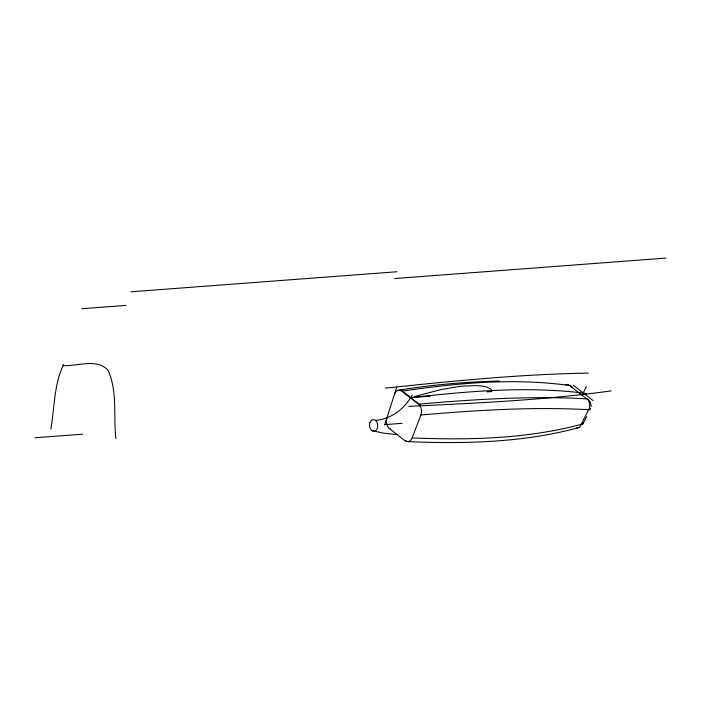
<?xml version="1.0" encoding="UTF-8"?>
<svg xmlns="http://www.w3.org/2000/svg" width="701" height="701" viewBox="0 0 701 701"><rect width="100%" height="100%" fill="white"/><g stroke="black" fill="none" stroke-linecap="round" stroke-linejoin="round"><path stroke-width="1.05" d="M591.258 406.571L590.216 401.655M50.875 429.135C54.59 407.719 53.907 384.306 63.616 364.529M384.665 424.876L396.74 387.206M491.515 391.64L491.638 391.298A1.682 1.008 -52.1 0 0 491.699 390.834L491.541 390.106A7.553 4.521 -52.1 0 0 491.191 389.476C483.839 383.99 473.315 386.137 464.728 385.962A205.665 123.148 -52.1 0 0 458.252 386.575L440.806 389.633L414.536 396.529M589.523 401.875A7.816 4.679 -52.1 0 0 586.798 398.869L569.668 385.506C513.964 377.786 457.21 382.965 401.848 391.193L418.444 404.135A7.816 5.459 84.8 0 1 420.915 414.992L412.109 437.888A7.816 5.459 84.8 0 1 404.871 440.649L389.414 428.574A7.816 5.459 84.8 0 1 386.821 418.173L386.873 418.173M582.084 395.355L586.325 386.619M582.899 423.956L586.649 416.622M412.232 394.987C404.88 408.622 391.184 419.119 375.473 420.372M578.737 427.628C523.218 442.717 464.369 443.996 407.193 441.612M398.352 390.247C431.711 384.814 465.455 381.843 499.226 381.011M611.158 390.886C544.107 400.218 476.373 403.066 408.823 406.396M410.146 397.66C468.487 391.263 527.897 385.76 586.351 393.489M385.401 388.135C452.855 380.967 520.475 374.229 588.341 373.098M418.444 404.135C474.367 399.333 530.692 395.697 586.798 398.869A7.816 6.195 -85 0 1 588.665 409.691L581.147 424.359A7.816 4.933 69.9 0 1 576.757 427.759M420.907 414.992C476.636 410.216 532.751 406.65 588.665 409.691A7.816 2.217 27.1 0 0 590.207 408M62.967 365.624C77.399 366.404 96.598 358.036 108.015 370.172C117.733 391.368 113.273 416.131 115.91 438.712M131.008 291.8L396.932 271.751M394.479 278.542L665.95 258.082M81.763 308.729L126.084 305.382M414.002 397.371L430.353 396.135M487.046 391.868L491.41 391.535M35.05 437.774L82.569 434.191M384.709 424.631L402.129 423.316M389.414 428.574L390.168 428.609M397.152 434.602L383.272 433.087L371.784 430.554M412.591 437.932C468.636 440.21 526.582 439.001 581.147 424.359A7.816 2.217 27.1 0 0 582.873 422.983M404.88 440.631L406.484 440.771M573.383 385.235L593.142 400.63M400.788 389.896L420.539 405.292M394.444 394.356A7.816 5.459 84.8 0 1 401.848 391.193M565.374 384.831A7.816 5.59 -80.4 0 1 569.668 385.506A7.816 4.679 -52.1 0 1 572.13 387.434M369.97 422.458A5.862 4.127 85.7 0 0 373.782 431.317A5.862 4.127 85.7 0 0 377.129 422.615A5.862 4.127 85.7 0 0 369.97 422.458"/></g></svg>
